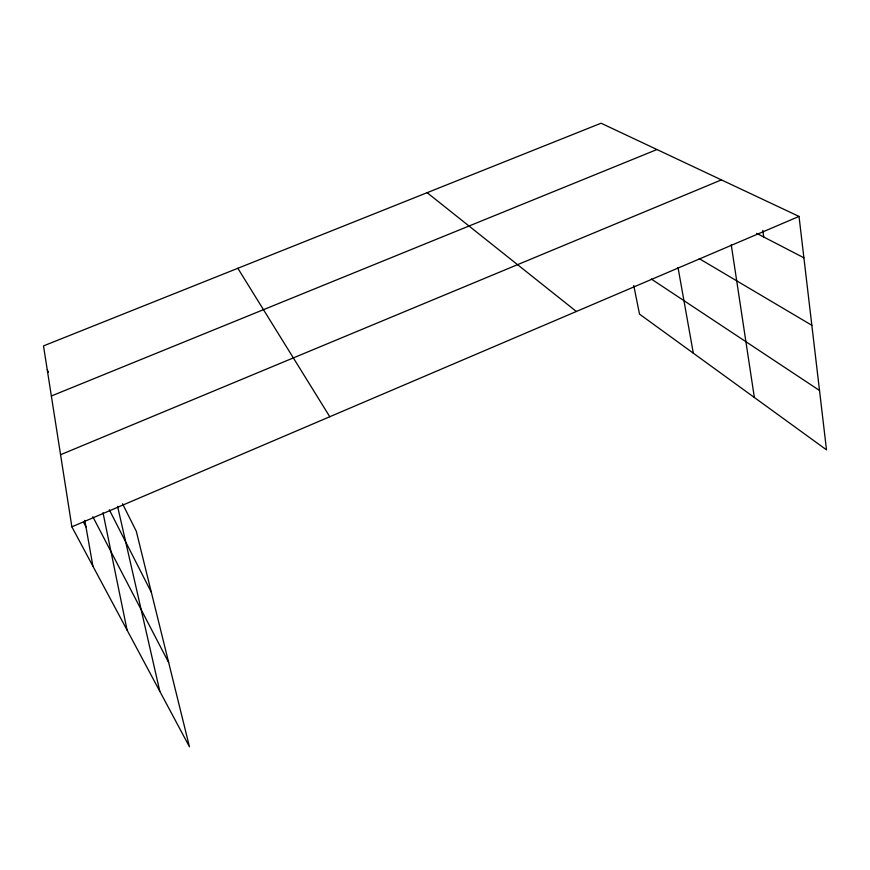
<?xml version="1.0" encoding="UTF-8"?>
<svg xmlns="http://www.w3.org/2000/svg" width="870" height="870" viewBox="0 0 870 870"><rect width="100%" height="100%" fill="white"/><g stroke="black" fill="none" stroke-linecap="round" stroke-linejoin="round"><path stroke-width="1.3" d="M122.529 503.773L136.296 531.265L189.453 746.786L71.873 526.828L799.03 216.434L826.5 449.844L639.526 314.135L633.751 285.469M60.563 454.727L721.426 179.883M51.352 396.002L656.97 149.531M799.03 216.434L601.083 123.214L43.5 345.901L71.873 526.828M756.65 233.345L803.891 257.781M699.252 258.662L811.84 325.293M651.325 279.042L819.507 390.467M427.126 192.683L576.364 311.482M237.836 268.286L329.784 416.741M83.455 522.141L85.967 526.894M92.851 516.78L168.66 662.505M109.305 509.755L151.347 592.307M47.252 369.815L48.448 372.197M117.591 506.383L159.819 691.356M103.008 512.735L127.074 630.108M678.013 267.46L693.314 353.176M84.803 520.347L92.916 566.196M731.246 244.796L754.355 397.481M762.827 230.376L763.719 236.999"/></g></svg>
